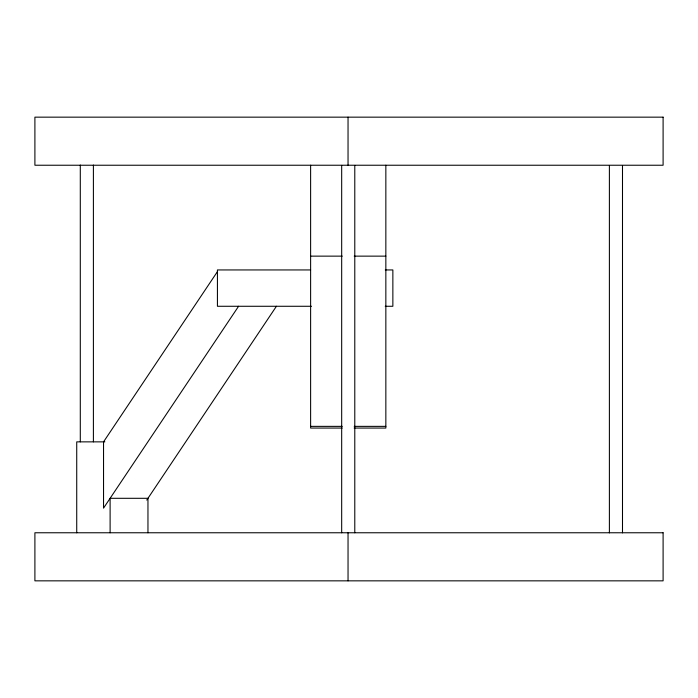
<?xml version="1.0" encoding="UTF-8"?>
<svg xmlns="http://www.w3.org/2000/svg" width="698" height="698" viewBox="0 0 698 698"><rect width="100%" height="100%" fill="white"/><g stroke="black" fill="none" stroke-linecap="round" stroke-linejoin="round"><path stroke-width="1.05" d="M217.427 271.635L103.54 441.86L103.54 508.127L238.585 306.274M146.763 500.091L276.425 306.274M310.619 256.14L342.238 256.14M354.226 256.14L385.846 256.14M310.619 269.943L217.427 269.943L217.427 306.274L311.491 306.274M385.279 269.943L392.861 269.943L392.861 306.274L385.244 306.274M310.619 426.365L342.238 426.365M354.226 426.365L385.846 426.365M342.238 428.057L310.619 428.057L310.619 165.234M354.148 428.057L385.846 428.057L385.846 165.234M104.84 441.86L76.728 441.86L76.728 532.766M622.494 165.601L622.494 532.862M609.389 165.601L609.389 532.862M354.785 165.409L354.785 532.766M348.04 117.159L348.04 165.234M348.04 532.766L348.04 580.841M341.68 165.409L341.68 532.766M147.959 532.766L147.959 498.302L110.11 498.302L110.11 532.766M93.401 165.068L93.401 441.851M80.296 165.068L80.296 441.851M663.1 117.159L34.9 117.159L34.9 165.234L663.1 165.234L663.1 117.159M663.1 532.766L34.9 532.766L34.9 580.841L663.1 580.841L663.1 532.766"/></g></svg>
